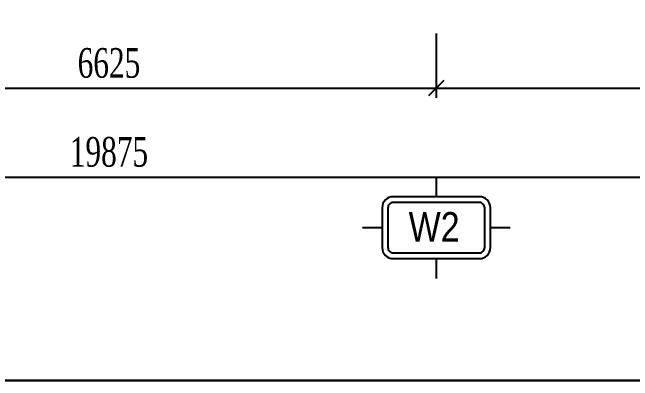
# Model space of a CAD drawing. Header units: inches. Extents: x 315041 to 662841, y -45540 to -35018.
# Drawn here: x 329753.1 to 329815.9, y -36523.5 to -36486.2 of the extents above; entities that cross this region are included whole.
import ezdxf
from ezdxf.enums import TextEntityAlignment as Align

# ---------------------------------------------------------------- set-up
doc = ezdxf.new("R2010")
doc.units = ezdxf.units.IN
doc.header["$MEASUREMENT"] = 0
for name, color, linetype in [('3', 3, 'Continuous'), ('7', 7, 'Continuous'), ('8', 8, 'Continuous')]:
    doc.layers.add(name, color=color, linetype=linetype)
doc.styles.add('hx2', font='VHARIALN.TTF')
doc.styles.add('ST1', font='times.ttf', dxfattribs={"width": 0.7})
doc.dimstyles.new('100', dxfattribs={"dimtxt": 3, "dimasz": 1.5, "dimexe": 1, "dimexo": 0, "dimgap": 1, "dimtad": 1, "dimdec": 0, "dimlfac": 100, "dimzin": 0, "dimdsep": 46, "dimtxsty": 'ST1', "dimblk": 'OBLIQUE', "dimcen": 1, "dimdle": 1, "dimclrd": 8, "dimclre": 8, "dimclrt": 3, "dimadec": 0, "dimazin": 0, "dimtfac": 1, "dimtdec": 0, "dimtix": 1, "dimtmove": 1, "dimatfit": 3, "dimfxl": 0, "dimtfill": 1, "dimtolj": 1, "dimtzin": 0, "dimlwd": -1, "dimlwe": -1, "dimarcsym": 1})

# ---------------------------------------------------------------- blocks, each defined once
blk = doc.blocks.new('A$C75D82031')
at = {"layer": '7', "color": 147, "linetype": 'Continuous'}
blk.add_lwpolyline([(12.331, 57.61), (581.669, 57.61), (581.669, 409.19), (12.331, 409.19)], close=True, dxfattribs=at)
blk = doc.blocks.new('_Oblique')
at = {"color": 0, "linetype": 'ByBlock', "lineweight": -2}
blk.add_line((-0.5, -0.5), (0.5, 0.5), dxfattribs=at)
blk = doc.blocks.new('*D333')
at = {"color": 8, "linetype": 'Continuous', "transparency": 16777216}
for p, q in [((329729.792, -36488.361), (329729.792, -36494.884)), ((329796.042, -36488.361), (329796.042, -36494.884)), ((329728.792, -36493.884), (329797.042, -36493.884))]:
    blk.add_line(p, q, dxfattribs=at)
at = {"layer": 'Defpoints', "color": 0, "transparency": 16777216}
for p in [(329729.792, -36488.361), (329796.042, -36488.361), (329796.042, -36493.884)]:
    blk.add_point(p, dxfattribs=at)
at = {"color": 8, "transparency": 16777216, "xscale": 1.5, "yscale": 1.5, "zscale": 1.5, "rotation": 180}
blk.add_blockref('_Oblique', (329729.792, -36493.884), dxfattribs=at)
at = {"color": 8, "transparency": 16777216, "xscale": 1.5, "yscale": 1.5, "zscale": 1.5}
blk.add_blockref('_Oblique', (329796.042, -36493.884), dxfattribs=at)
at = {"color": 3, "transparency": 16777216, "insert": (329762.917, -36491.358), "char_height": 3, "attachment_point": 5, "style": 'ST1', "bg_fill": 3, "box_fill_scale": 1.25, "bg_fill_color": 256, "bg_fill_true_color": 13158600, "bg_fill_transparency": 16430664}
blk.add_mtext('\\A1;6625', dxfattribs=at)
blk = doc.blocks.new('*D334')
at = {"color": 8, "linetype": 'Continuous', "transparency": 16777216}
for p, q in [((329796.042, -36488.361), (329796.042, -36494.884)), ((329862.292, -36488.361), (329862.292, -36494.884)), ((329795.042, -36493.884), (329863.292, -36493.884))]:
    blk.add_line(p, q, dxfattribs=at)
at = {"layer": 'Defpoints', "color": 0, "transparency": 16777216}
for p in [(329796.042, -36488.361), (329862.292, -36488.361), (329862.292, -36493.884)]:
    blk.add_point(p, dxfattribs=at)
at = {"color": 8, "transparency": 16777216, "xscale": 1.5, "yscale": 1.5, "zscale": 1.5, "rotation": 180}
blk.add_blockref('_Oblique', (329796.042, -36493.884), dxfattribs=at)
at = {"color": 8, "transparency": 16777216, "xscale": 1.5, "yscale": 1.5, "zscale": 1.5}
blk.add_blockref('_Oblique', (329862.292, -36493.884), dxfattribs=at)
at = {"color": 3, "transparency": 16777216, "insert": (329829.167, -36491.358), "char_height": 3, "attachment_point": 5, "style": 'ST1', "bg_fill": 3, "box_fill_scale": 1.25, "bg_fill_color": 256, "bg_fill_true_color": 13158600, "bg_fill_transparency": 16677532}
blk.add_mtext('\\A1;6625', dxfattribs=at)
blk = doc.blocks.new('*D335')
at = {"color": 8, "linetype": 'Continuous', "transparency": 16777216}
for p, q in [((329663.542, -36486.861), (329663.542, -36503.894)), ((329862.292, -36486.861), (329862.292, -36503.894)), ((329662.542, -36502.894), (329863.292, -36502.894))]:
    blk.add_line(p, q, dxfattribs=at)
at = {"layer": 'Defpoints', "color": 0, "transparency": 16777216}
for p in [(329663.542, -36486.861), (329862.292, -36486.861), (329862.292, -36502.894)]:
    blk.add_point(p, dxfattribs=at)
at = {"color": 8, "transparency": 16777216, "xscale": 1.5, "yscale": 1.5, "zscale": 1.5, "rotation": 180}
blk.add_blockref('_Oblique', (329663.542, -36502.894), dxfattribs=at)
at = {"color": 8, "transparency": 16777216, "xscale": 1.5, "yscale": 1.5, "zscale": 1.5}
blk.add_blockref('_Oblique', (329862.292, -36502.894), dxfattribs=at)
at = {"color": 3, "transparency": 16777216, "insert": (329762.917, -36500.364), "char_height": 3, "attachment_point": 5, "style": 'ST1', "bg_fill": 3, "box_fill_scale": 1.25, "bg_fill_color": 256, "bg_fill_true_color": 13158600, "bg_fill_transparency": 1019152}
blk.add_mtext('\\A1;19875', dxfattribs=at)
blk = doc.blocks.new('TENTRUC')
at = {"layer": '7'}
for p, q in [((0, 8.267), (0, 10.265)), ((-7.478, 5.132), (-5.48, 5.132)), ((5.48, 5.132), (7.478, 5.132)), ((0, 0), (0, 1.998))]:
    blk.add_line(p, q, dxfattribs=at)
blk.add_lwpolyline([(-4.356, 8.267), (4.356, 8.267, -0.414214), (5.48, 7.143), (5.48, 3.122, -0.414214), (4.356, 1.998), (-4.356, 1.998, -0.414214), (-5.48, 3.122), (-5.48, 7.143, -0.414214)], format="xyb", close=True, dxfattribs=at)
at = {"layer": '8', "ltscale": 15}
blk.add_lwpolyline([(-4.356, 7.684), (4.356, 7.684, -0.414214), (4.897, 7.143), (4.897, 3.122, -0.414214), (4.356, 2.581), (-4.356, 2.581, -0.414214), (-4.897, 3.122), (-4.897, 7.143, -0.414214)], format="xyb", close=True, dxfattribs=at)
at = {"layer": '3', "style": 'hx2'}
blk.add_attdef('TR', text='', height=2.904, dxfattribs=at).set_placement((-0.156, 3.827), align=Align.CENTER)

msp = doc.modelspace()

# ---------------------------------------------------------------- block references
at = {"color": 1}
msp.add_blockref('A$C75D82031', (329609.4423, -36581.1298), dxfattribs=at)

# ---------------------------------------------------------------- next in the draw order: dimensions: what is measured, and where the dimension line sits
at = {"color": 8}
dim = msp.add_linear_dim(base=(329796.0418, -36493.8843), p1=(329729.7918, -36488.3609), p2=(329796.0418, -36488.3609), dimstyle='100', dxfattribs=at)
dim.commit()
dim.dimension.update_dxf_attribs({"geometry": '*D333', "text_midpoint": (329762.9168, -36491.3584)})

# ---------------------------------------------------------------- next in the draw order: dimensions: what is measured, and where the dimension line sits
dim = msp.add_linear_dim(base=(329862.2918, -36493.8843), p1=(329796.0418, -36488.3609), p2=(329862.2918, -36488.3609), dimstyle='100', dxfattribs=at)
dim.commit()
dim.dimension.update_dxf_attribs({"geometry": '*D334', "text_midpoint": (329829.1668, -36491.3584)})

# ---------------------------------------------------------------- next in the draw order: dimensions: what is measured, and where the dimension line sits
dim = msp.add_linear_dim(base=(329862.2918, -36502.8943), p1=(329663.5418, -36486.8609), p2=(329862.2918, -36486.8609), dimstyle='100', dxfattribs=at)
dim.commit()
dim.dimension.update_dxf_attribs({"geometry": '*D335', "text_midpoint": (329762.9168, -36500.364)})

# ---------------------------------------------------------------- next in the draw order: linework, layer by layer
msp.add_lwpolyline([(329621.7734, -36171.9399), (329906.4424, -36171.9399), (329906.4424, -36523.5197), (329621.7734, -36523.5197)], close=True, dxfattribs=at)

# ---------------------------------------------------------------- next in the draw order: block references
at = {"layer": '3'}
ref = msp.add_blockref('TENTRUC', (329796.0418, -36502.8943), dxfattribs=dict(at, xscale=-1, rotation=180))
ref.add_attrib('TR', 'W2', dxfattribs={"layer": '0', "height": 3, "style": 'hx2'}).set_placement((329795.8255, -36509.4476), align=Align.CENTER)

doc.saveas('drawing.dxf')
